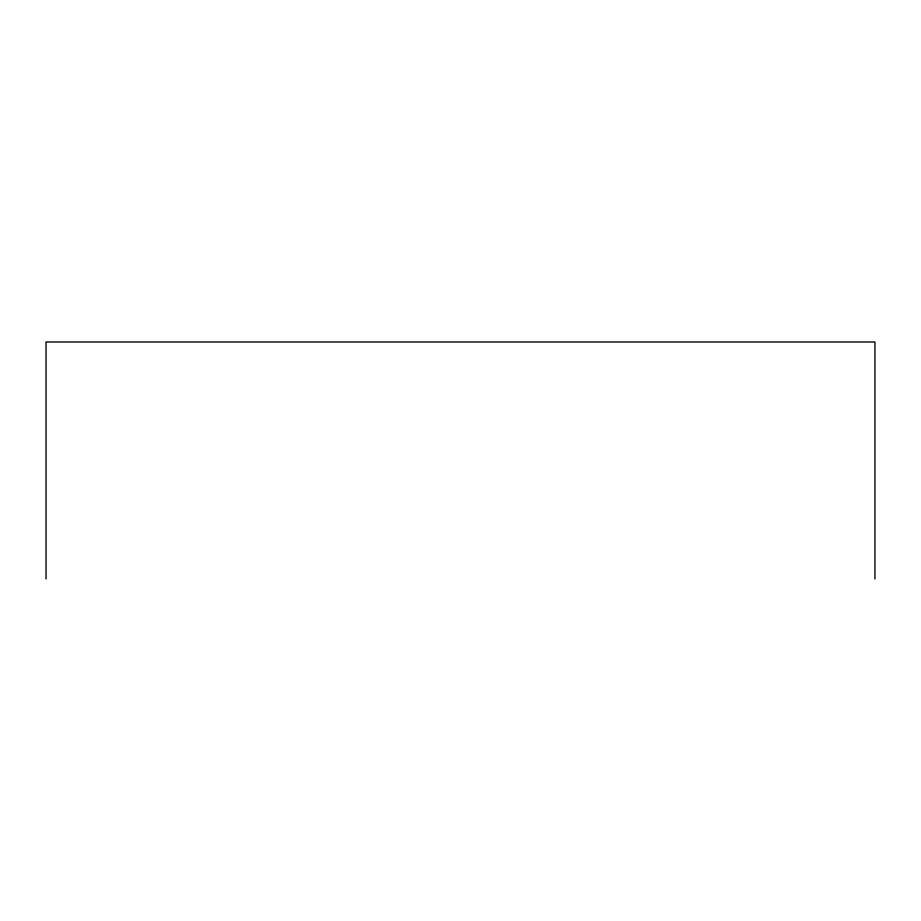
<?xml version="1.0" encoding="UTF-8"?>
<svg xmlns="http://www.w3.org/2000/svg" width="921" height="921" viewBox="0 0 921 921"><rect width="100%" height="100%" fill="white"/><g stroke="black" fill="none" stroke-linecap="round" stroke-linejoin="round"><path stroke-width="1.38" d="M874.95 579.01L874.95 341.99L46.05 341.99L46.05 579.01"/></g></svg>
